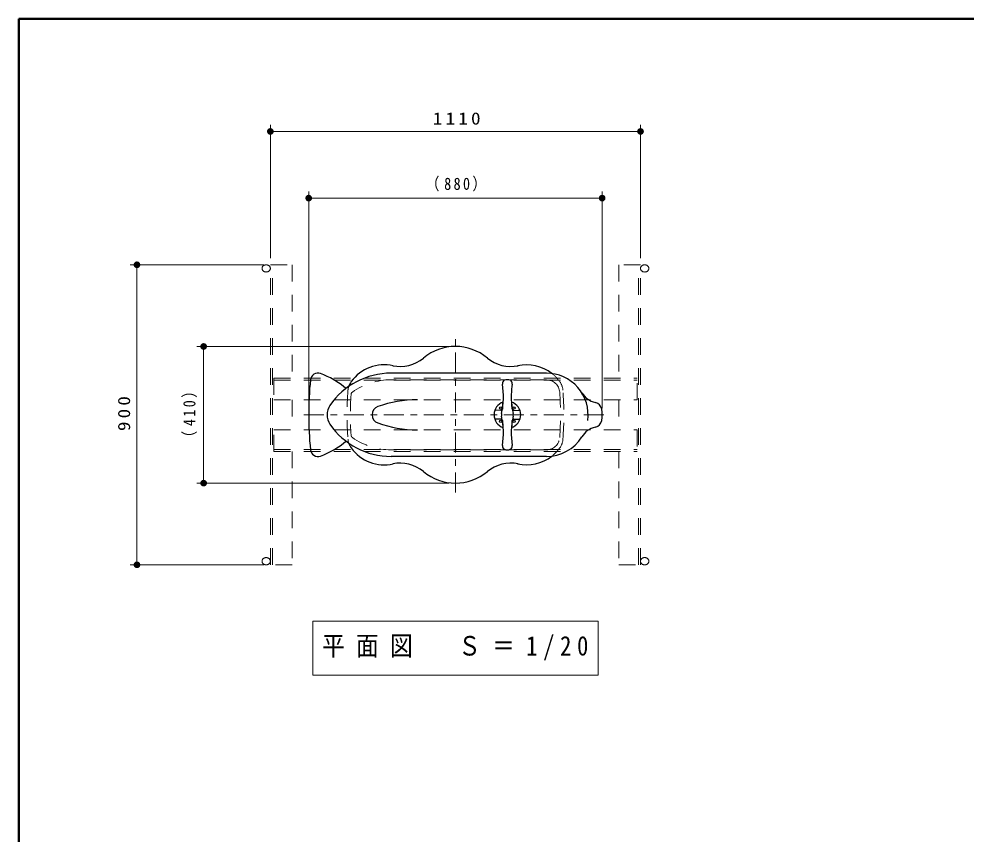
# Model space of a CAD drawing. Units: millimetres on the paper, scale 1:20. Extents: x -385 to 0, y 0 to 267.
# Drawn here: x -385 to -243, y 144.7 to 267 of the extents above; entities that cross this region are included whole.
import ezdxf

# ---------------------------------------------------------------- set-up
doc = ezdxf.new("R2010")
doc.units = ezdxf.units.MM
doc.linetypes.add('USER1', pattern=[4.5, 2.5, -2])
doc.linetypes.add('USER2', pattern=[6, 3, -1, 1, -1])
doc.layers.add('LY_1', color=7, linetype='Continuous', lineweight=13)
doc.styles.add('ＭＳ ゴシック', font='')
doc.styles.get('ＭＳ ゴシック').set_extended_font_data('MS Gothic')

# ---------------------------------------------------------------- blocks, each defined once
blk = doc.blocks.new('filled_dot')
at = {"color": 0, "linetype": 'Continuous', "lineweight": -2, "const_width": 1.25}
blk.add_lwpolyline([(-0.625, 0, 1), (0.625, 0, 1)], format="xyb", close=True, dxfattribs=at)

msp = doc.modelspace()

# ---------------------------------------------------------------- linework, layer by layer
at = {"layer": 'LY_1', "lineweight": 50}
for p, q in [((-385, 267), (-385, 0)), ((0, 267), (-385, 267))]:
    msp.add_line(p, q, dxfattribs=at)
at = {"layer": 'LY_1'}
for p, q in [((-347.304, 231.125), (-347.304, 251.125)), ((-347.304, 250.125), (-291.804, 250.125)), ((-291.804, 231.125), (-291.804, 251.125)), ((-341.554, 208.625), (-341.554, 241.125)), ((-341.554, 240.125), (-297.554, 240.125)), ((-297.554, 208.625), (-297.554, 241.125)), ((-348.304, 230.125), (-368.304, 230.125)), ((-367.304, 185.125), (-367.304, 230.125)), ((-320.554, 217.875), (-358.304, 217.875)), ((-357.304, 197.375), (-357.304, 217.875)), ((-320.554, 197.375), (-358.304, 197.375)), ((-348.304, 185.125), (-368.304, 185.125)), ((-340.954, 176.691), (-340.954, 168.558)), ((-298.154, 176.691), (-340.954, 176.691)), ((-298.154, 168.558), (-298.154, 176.691)), ((-340.954, 168.558), (-298.154, 168.558))]:
    msp.add_line(p, q, dxfattribs=at)
at = {"layer": 'LY_1', "linetype": 'USER1'}
for p, q in [((-347.304, 230.125), (-344.054, 230.125)), ((-347.304, 185.125), (-347.304, 230.125)), ((-347.004, 185.125), (-347.004, 230.125)), ((-344.054, 230.125), (-344.054, 213.125)), ((-295.054, 230.125), (-295.054, 213.125)), ((-291.804, 230.125), (-295.054, 230.125)), ((-292.104, 185.125), (-292.104, 230.125)), ((-291.804, 185.125), (-291.804, 230.125)), ((-346.804, 213.125), (-346.804, 209.875)), ((-346.804, 213.125), (-292.304, 213.125)), ((-292.304, 209.875), (-292.304, 213.125)), ((-346.804, 212.825), (-292.304, 212.825)), ((-305.917, 212.875), (-329.189, 212.875)), ((-346.804, 209.875), (-292.304, 209.875)), ((-344.054, 209.875), (-344.054, 205.375)), ((-312.445, 208.625), (-312.445, 208.894)), ((-311.095, 208.625), (-311.095, 208.894)), ((-295.054, 209.875), (-295.054, 205.375)), ((-312.445, 206.625), (-312.445, 206.289)), ((-311.095, 206.625), (-311.095, 206.355)), ((-346.804, 205.375), (-292.304, 205.375)), ((-346.804, 202.125), (-346.804, 205.375)), ((-292.304, 205.375), (-292.304, 202.125)), ((-346.804, 202.425), (-292.304, 202.425)), ((-346.804, 202.125), (-292.304, 202.125)), ((-344.054, 202.125), (-344.054, 185.125)), ((-305.914, 202.375), (-329.189, 202.375)), ((-295.054, 202.125), (-295.054, 185.125)), ((-344.054, 185.125), (-347.304, 185.125)), ((-295.054, 185.125), (-291.804, 185.125))]:
    msp.add_line(p, q, dxfattribs=at)
at = {"layer": 'LY_1', "linetype": 'USER2'}
for p, q in [((-319.554, 195.965), (-319.554, 219.285)), ((-297.292, 207.625), (-342.334, 207.625))]:
    msp.add_line(p, q, dxfattribs=at)
at = {"layer": 'LY_1', "lineweight": 25}
for p, q in [((-305.914, 213.875), (-329.189, 213.875)), ((-312.445, 208.894), (-312.445, 209.472)), ((-311.095, 208.894), (-311.095, 209.472)), ((-312.753, 208.3), (-313.635, 208.254)), ((-310.787, 208.3), (-309.906, 208.254)), ((-312.753, 206.949), (-313.635, 206.995)), ((-312.445, 206.289), (-312.445, 205.777)), ((-311.095, 206.355), (-311.095, 205.777)), ((-310.787, 206.949), (-309.906, 206.995)), ((-305.914, 201.375), (-329.189, 201.375))]:
    msp.add_line(p, q, dxfattribs=at)
at = {"layer": 'LY_1', "linetype": 'USER1'}
for points in [[(-347.304, 229.583), (-347.306, 229.631), (-347.313, 229.677), (-347.325, 229.723), (-347.342, 229.768), (-347.362, 229.812), (-347.388, 229.854), (-347.417, 229.894), (-347.45, 229.931), (-347.487, 229.966), (-347.527, 229.998), (-347.57, 230.027), (-347.616, 230.052), (-347.665, 230.074), (-347.715, 230.092), (-347.767, 230.106), (-347.82, 230.116), (-347.874, 230.123), (-347.929, 230.125), (-347.983, 230.123), (-348.037, 230.116), (-348.091, 230.106), (-348.143, 230.092), (-348.193, 230.074), (-348.241, 230.052), (-348.287, 230.027), (-348.331, 229.998), (-348.371, 229.966), (-348.408, 229.931), (-348.441, 229.894), (-348.47, 229.854), (-348.495, 229.812), (-348.516, 229.768), (-348.533, 229.723), (-348.544, 229.677), (-348.551, 229.631), (-348.554, 229.583), (-348.551, 229.536), (-348.544, 229.489), (-348.533, 229.443), (-348.516, 229.398), (-348.495, 229.355), (-348.47, 229.313), (-348.441, 229.273), (-348.408, 229.235), (-348.371, 229.201), (-348.331, 229.169), (-348.287, 229.14), (-348.241, 229.115), (-348.193, 229.093), (-348.143, 229.075), (-348.091, 229.061), (-348.037, 229.05), (-347.983, 229.044), (-347.929, 229.042), (-347.874, 229.044), (-347.82, 229.05), (-347.767, 229.061), (-347.715, 229.075), (-347.665, 229.093), (-347.616, 229.115), (-347.57, 229.14), (-347.527, 229.169), (-347.487, 229.201), (-347.45, 229.235), (-347.417, 229.273), (-347.388, 229.313), (-347.362, 229.355), (-347.342, 229.398), (-347.325, 229.443), (-347.313, 229.489), (-347.306, 229.536)], [(-291.804, 229.583), (-291.801, 229.536), (-291.794, 229.489), (-291.783, 229.443), (-291.766, 229.398), (-291.745, 229.355), (-291.72, 229.313), (-291.691, 229.273), (-291.658, 229.235), (-291.621, 229.201), (-291.581, 229.169), (-291.537, 229.14), (-291.491, 229.115), (-291.443, 229.093), (-291.393, 229.075), (-291.341, 229.061), (-291.287, 229.05), (-291.233, 229.044), (-291.179, 229.042), (-291.124, 229.044), (-291.07, 229.05), (-291.017, 229.061), (-290.965, 229.075), (-290.915, 229.093), (-290.866, 229.115), (-290.82, 229.14), (-290.777, 229.169), (-290.737, 229.201), (-290.7, 229.235), (-290.667, 229.273), (-290.638, 229.313), (-290.612, 229.355), (-290.592, 229.398), (-290.575, 229.443), (-290.563, 229.489), (-290.556, 229.536), (-290.554, 229.583), (-290.556, 229.631), (-290.563, 229.677), (-290.575, 229.723), (-290.592, 229.768), (-290.612, 229.812), (-290.638, 229.854), (-290.667, 229.894), (-290.7, 229.931), (-290.737, 229.966), (-290.777, 229.998), (-290.82, 230.027), (-290.866, 230.052), (-290.915, 230.074), (-290.965, 230.092), (-291.017, 230.106), (-291.07, 230.116), (-291.124, 230.123), (-291.179, 230.125), (-291.233, 230.123), (-291.287, 230.116), (-291.341, 230.106), (-291.393, 230.092), (-291.443, 230.074), (-291.491, 230.052), (-291.537, 230.027), (-291.581, 229.998), (-291.621, 229.966), (-291.658, 229.931), (-291.691, 229.894), (-291.72, 229.854), (-291.745, 229.812), (-291.766, 229.768), (-291.783, 229.723), (-291.794, 229.677), (-291.801, 229.631)], [(-347.304, 185.666), (-347.306, 185.713), (-347.313, 185.76), (-347.325, 185.806), (-347.342, 185.851), (-347.362, 185.895), (-347.388, 185.937), (-347.417, 185.976), (-347.45, 186.014), (-347.487, 186.049), (-347.527, 186.081), (-347.57, 186.109), (-347.616, 186.135), (-347.665, 186.156), (-347.715, 186.174), (-347.767, 186.189), (-347.82, 186.199), (-347.874, 186.205), (-347.929, 186.207), (-347.983, 186.205), (-348.037, 186.199), (-348.091, 186.189), (-348.143, 186.174), (-348.193, 186.156), (-348.241, 186.135), (-348.287, 186.109), (-348.331, 186.081), (-348.371, 186.049), (-348.408, 186.014), (-348.441, 185.976), (-348.47, 185.937), (-348.495, 185.895), (-348.516, 185.851), (-348.533, 185.806), (-348.544, 185.76), (-348.551, 185.713), (-348.554, 185.666), (-348.551, 185.619), (-348.544, 185.572), (-348.533, 185.526), (-348.516, 185.481), (-348.495, 185.437), (-348.47, 185.395), (-348.441, 185.355), (-348.408, 185.318), (-348.371, 185.283), (-348.331, 185.251), (-348.287, 185.222), (-348.241, 185.197), (-348.193, 185.175), (-348.143, 185.157), (-348.091, 185.143), (-348.037, 185.133), (-347.983, 185.127), (-347.929, 185.125), (-347.874, 185.127), (-347.82, 185.133), (-347.767, 185.143), (-347.715, 185.157), (-347.665, 185.175), (-347.616, 185.197), (-347.57, 185.222), (-347.527, 185.251), (-347.487, 185.283), (-347.45, 185.318), (-347.417, 185.355), (-347.388, 185.395), (-347.362, 185.437), (-347.342, 185.481), (-347.325, 185.526), (-347.313, 185.572), (-347.306, 185.619)], [(-291.804, 185.666), (-291.801, 185.619), (-291.794, 185.572), (-291.783, 185.526), (-291.766, 185.481), (-291.745, 185.437), (-291.72, 185.395), (-291.691, 185.355), (-291.658, 185.318), (-291.621, 185.283), (-291.581, 185.251), (-291.537, 185.222), (-291.491, 185.197), (-291.443, 185.175), (-291.393, 185.157), (-291.341, 185.143), (-291.287, 185.133), (-291.233, 185.127), (-291.179, 185.125), (-291.124, 185.127), (-291.07, 185.133), (-291.017, 185.143), (-290.965, 185.157), (-290.915, 185.175), (-290.866, 185.197), (-290.82, 185.222), (-290.777, 185.251), (-290.737, 185.283), (-290.7, 185.318), (-290.667, 185.355), (-290.638, 185.395), (-290.612, 185.437), (-290.592, 185.481), (-290.575, 185.526), (-290.563, 185.572), (-290.556, 185.619), (-290.554, 185.666), (-290.556, 185.713), (-290.563, 185.76), (-290.575, 185.806), (-290.592, 185.851), (-290.612, 185.895), (-290.638, 185.937), (-290.667, 185.976), (-290.7, 186.014), (-290.737, 186.049), (-290.777, 186.081), (-290.82, 186.109), (-290.866, 186.135), (-290.915, 186.156), (-290.965, 186.174), (-291.017, 186.189), (-291.07, 186.199), (-291.124, 186.205), (-291.179, 186.207), (-291.233, 186.205), (-291.287, 186.199), (-291.341, 186.189), (-291.393, 186.174), (-291.443, 186.156), (-291.491, 186.135), (-291.537, 186.109), (-291.581, 186.081), (-291.621, 186.049), (-291.658, 186.014), (-291.691, 185.976), (-291.72, 185.937), (-291.745, 185.895), (-291.766, 185.851), (-291.783, 185.806), (-291.794, 185.76), (-291.801, 185.713)]]:
    msp.add_lwpolyline(points, close=True, dxfattribs=at)
at = {"layer": 'LY_1', "lineweight": 25}
for centre in [(-312.77, 208.625), (-310.77, 208.625), (-312.77, 206.625), (-310.77, 206.625)]:
    msp.add_circle(centre, 0.175, dxfattribs=at)
for centre, radius, start, end in [((-319.554, 210.375), 7.5, 50.14572, 129.85428), ((-327.829, 220.288), 5.413, 258.06626, 309.85428), ((-311.279, 220.288), 5.413, 230.14572, 281.93374), ((-330.221, 208.97), 6.154, 77.32852, 143.87697), ((-308.887, 208.97), 6.154, 52.01957, 102.67148), ((-340.179, 212.75), 1.125, 70.79686, 174.41459), ((-343.53, 203.127), 11.314, 48.16967, 70.79686), ((-329.189, 202.75), 11.125, 90, 145.58261), ((-305.914, 207.625), 6.25, 352.20174, 90), ((-287.773, 207.625), 53.781, 174.41459, 185.58541), ((-333.173, 211.125), 2.5, 143.87697, 162.64564), ((-323.086, 210.356), 10.74, 346.42891, 10.12359), ((-312.02, 212.332), 0.5, 109.47122, 190.30808), ((-311.77, 211.625), 1.25, 70.52878, 109.47122), ((-311.52, 212.332), 0.5, 349.69192, 70.52878), ((-300.455, 210.356), 10.74, 169.87641, 186.9229), ((-297.82, 212.665), 3.285, 211.91045, 256.79333), ((-336.304, 207.625), 2.5, 145.58261, 214.41739), ((-330.758, 207.625), 1.3, 109.6112, 250.3888), ((-325.262, 192.198), 17.677, 90, 109.6112), ((-311.77, 207.625), 2, 107.65735, 252.34265), ((-312.395, 209.472), 0.05, 108.69394, 180), ((-311.77, 207.625), 2, 287.65735, 72.34265), ((-311.145, 209.472), 0.05, 0, 71.30606), ((-300.455, 210.356), 10.74, 186.9229, 191.09824), ((-298.856, 208.25), 1.25, 9.59407, 76.79333), ((-313.632, 208.204), 0.05, 93, 162.71751), ((-312.77, 208.625), 0.325, 273, 319.76099), ((-311.77, 207.625), 0.9, 166.06098, 193.93902), ((-323.086, 204.893), 10.74, 349.87641, 13.57109), ((-300.455, 204.893), 10.74, 166.42891, 190.12359), ((-310.77, 208.625), 0.325, 220.239, 267), ((-300.455, 210.356), 10.74, 191.09824, 193.57109), ((-311.77, 207.625), 0.9, 346.06097, 13.93903), ((-309.908, 208.204), 0.05, 17.28249, 87), ((-302.554, 207.625), 5, 350.40593, 9.59407), ((-329.189, 212.5), 11.125, 214.41739, 270), ((-325.262, 223.052), 17.677, 250.3888, 270), ((-313.632, 207.045), 0.05, 197.28249, 267), ((-312.77, 206.625), 0.325, 47.23504, 87), ((-310.77, 206.625), 0.325, 93, 139.761), ((-309.908, 207.045), 0.05, 273, 342.71751), ((-298.856, 207), 1.25, 283.20667, 350.40593), ((-312.395, 205.777), 0.05, 180, 251.30606), ((-311.145, 205.777), 0.05, 288.69394, 0), ((-297.82, 202.584), 3.285, 103.20667, 148.08955), ((-343.53, 212.122), 11.314, 289.20314, 311.83033), ((-333.173, 204.125), 2.5, 197.35436, 216.12303), ((-305.914, 207.625), 6.25, 270, 328.08955), ((-340.179, 202.5), 1.125, 185.58541, 289.20314), ((-330.221, 206.279), 6.154, 216.12303, 282.67148), ((-312.02, 202.918), 0.5, 169.69192, 250.52878), ((-311.77, 203.625), 1.25, 250.52878, 289.47122), ((-311.52, 202.918), 0.5, 289.47122, 10.30808), ((-327.829, 194.962), 5.413, 50.14572, 101.93374), ((-311.279, 194.962), 5.413, 78.06626, 129.85428), ((-308.887, 206.279), 6.154, 257.32852, 307.98043), ((-319.554, 204.875), 7.5, 230.14572, 309.85428)]:
    msp.add_arc(centre, radius, start, end, dxfattribs=at)
at = {"layer": 'LY_1', "linetype": 'USER1'}
for centre, radius, start, end in [((-308.887, 208.97), 6.154, 36.12303, 52.01957), ((-333.173, 211.125), 2.5, 162.64564, 175.70646), ((-329.189, 202.75), 10.125, 90, 125.00391), ((-305.917, 210.875), 2, 3.98634, 90), ((-305.935, 211.125), 2.5, 4.29354, 36.12303), ((-286.554, 207.625), 49.25, 175.70646, 184.29354), ((-286.554, 207.625), 48.75, 176.42461, 183.57539), ((-334.71, 210.634), 0.5, 125.00391, 176.42461), ((-352.554, 207.625), 48.75, 356.01366, 3.98634), ((-352.554, 207.625), 49.25, 355.70646, 4.29354), ((-312.77, 208.625), 0.325, 319.76099, 0), ((-310.77, 208.625), 0.325, 180, 220.239), ((-312.77, 206.625), 0.325, 0, 47.23504), ((-310.77, 206.625), 0.325, 139.761, 180), ((-334.71, 204.616), 0.5, 183.57539, 234.99609), ((-333.173, 204.125), 2.5, 184.29354, 197.35436), ((-329.189, 212.5), 10.125, 234.99609, 270), ((-305.917, 204.375), 2, 270, 356.01366), ((-305.935, 204.125), 2.5, 323.87697, 355.70646), ((-308.887, 206.279), 6.154, 307.98043, 323.87697)]:
    msp.add_arc(centre, radius, start, end, dxfattribs=at)

# ---------------------------------------------------------------- block references
at = {"layer": 'LY_1', "xscale": 0.4, "yscale": 0.4}
for p in [(-347.304, 250.125), (-341.554, 240.125)]:
    msp.add_blockref('filled_dot', p, dxfattribs=at)
for p, rotation in [((-291.804, 250.125), 180), ((-297.554, 240.125), 180), ((-367.304, 230.125), 270), ((-357.304, 217.875), 270), ((-357.304, 197.375), 90), ((-367.304, 185.125), 90)]:
    msp.add_blockref('filled_dot', p, dxfattribs=dict(at, rotation=rotation))

# ---------------------------------------------------------------- texts
at = {"layer": 'LY_1', "style": 'ＭＳ ゴシック'}
for s, insert, char_height, attachment_point in [('\\T1.33;\\W1.15;1110', (-319.126, 251.125), 1.833, 8), ('\\T1.33;\\W0.85;（880）', (-319.129, 241.125), 1.833, 8), ('\\T1.5;\\W0.85;平面図\u3000Ｓ＝1/20', (-339.554, 172.625), 2.933, 4)]:
    msp.add_mtext(s, dxfattribs=dict(at, insert=insert, char_height=char_height, attachment_point=attachment_point))
at = {"layer": 'LY_1', "char_height": 1.833, "attachment_point": 8, "rotation": 90, "style": 'ＭＳ ゴシック'}
for s, insert in [('\\T1.33;\\W1.15;900', (-368.304, 208.041)), ('\\T1.33;\\W0.85;（410）', (-358.304, 208.05))]:
    msp.add_mtext(s, dxfattribs=dict(at, insert=insert))

doc.saveas('drawing.dxf')
